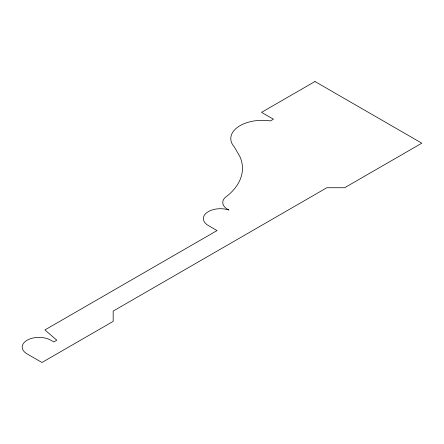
<?xml version="1.0" encoding="UTF-8"?>
<svg xmlns="http://www.w3.org/2000/svg" width="444" height="444" viewBox="0 0 444 444"><rect width="100%" height="100%" fill="white"/><g stroke="black" fill="none" stroke-linecap="round" stroke-linejoin="round"><path stroke-width="0.67" d="M314.968 81.507L261.555 112.349L273.421 119.203L270.457 120.918A31.613 18.254 0 0 0 237.695 127.173A31.613 18.254 0 0 0 234.371 147.003L239.865 156.538A82.312 47.525 0 0 1 227.389 195.793A16.844 9.724 0 0 0 228.91 210.006A17.088 9.868 0 0 0 206.937 212.515A17.088 9.868 0 0 0 208.136 225.424L217.038 230.569L44.922 329.936L56.793 340.215L53.824 341.93L50.855 340.215A16.789 9.69 0 0 0 27.117 340.215A16.789 9.69 0 0 0 27.117 353.924L41.952 362.493L113.176 321.373L113.176 311.089L326.84 187.734L344.644 187.734L421.8 143.19L314.968 81.507"/></g></svg>
